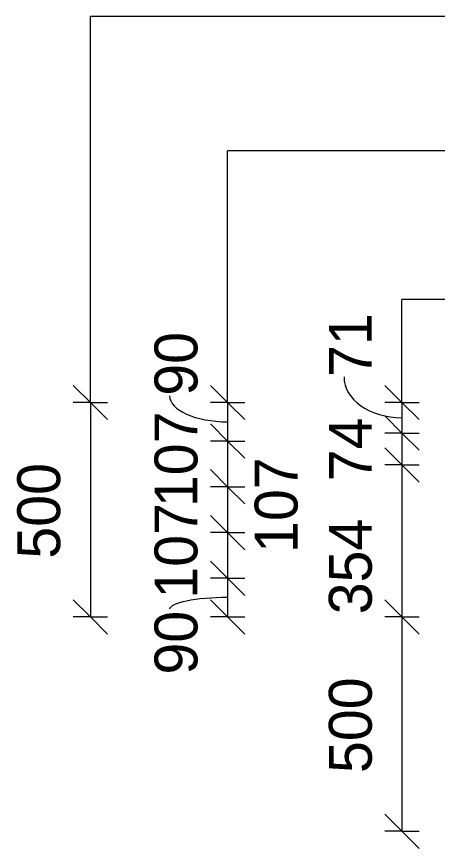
# Model space of a CAD drawing. Header units: millimetres. Extents: x -5792 to 12184, y -1888 to 8188.
# Drawn here: x 4231 to 5212, y 5571 to 7511 of the extents above; entities that cross this region are included whole.
import ezdxf

# ---------------------------------------------------------------- set-up
doc = ezdxf.new("R2010")
doc.units = ezdxf.units.MM
for name, color, linetype, lineweight in [('A-ANNO-DIMS', 211, 'Continuous', 9), ('A-ANNO-DIMS-40', 211, 'Continuous', 9), ('A-DETL-THIN', 151, 'Continuous', 18)]:
    doc.layers.add(name, color=color, linetype=linetype, lineweight=lineweight)
doc.styles.add('Nirmala UI Semilight', font='NirmalaS.ttf', dxfattribs={"height": 100})
doc.dimstyles.new('Arrow_Filled_-_2_5_NI_UI', dxfattribs={"dimscale": 304.8, "dimtxt": 104.736395, "dimasz": 0.262467, "dimexe": 0.131234, "dimexo": 0.0625, "dimgap": 0.131234, "dimtad": 1, "dimdec": 4, "dimzin": 0, "dimdsep": 46, "dimtxsty": 'Nirmala UI Semilight', "dimblk1": 'OBLIQUE', "dimblk2": 'OBLIQUE', "dimsah": 1, "dimcen": 0.09, "dimazin": 0, "dimtfac": 1, "dimtdec": 4, "dimtix": 1, "dimtmove": 0, "dimatfit": 3, "dimfxl": 0.131234, "dimfxlon": 1, "dimtvp": 1, "dimtolj": 1, "dimtzin": 0, "dimarcsym": 2})
doc.dimstyles.new('Arrow_Filled_-_2_5_NI_UI_1', dxfattribs={"dimscale": 304.8, "dimtxt": 104.736395, "dimasz": 0.262467, "dimexe": 0.131234, "dimexo": 0.0625, "dimgap": 0.131234, "dimtad": 1, "dimdec": 4, "dimzin": 0, "dimdsep": 46, "dimtxsty": 'Nirmala UI Semilight', "dimblk1": 'OBLIQUE', "dimblk2": 'OBLIQUE', "dimsah": 1, "dimcen": 0.09, "dimazin": 0, "dimtfac": 1, "dimtdec": 4, "dimtix": 1, "dimtmove": 2, "dimatfit": 3, "dimfxl": 0.131234, "dimfxlon": 1, "dimtvp": 1, "dimtolj": 1, "dimtzin": 0, "dimarcsym": 2})
doc.dimstyles.new('Arrow_Filled_-_2_5_NI_UI_2', dxfattribs={"dimscale": 304.8, "dimtxt": 104.736395, "dimasz": 0.262467, "dimexe": 0.131234, "dimexo": 0.0625, "dimgap": 0.131234, "dimtad": 1, "dimdec": 4, "dimzin": 0, "dimdsep": 46, "dimtxsty": 'Nirmala UI Semilight', "dimblk1": 'OBLIQUE', "dimblk2": 'OBLIQUE', "dimsah": 1, "dimcen": 0.09, "dimazin": 0, "dimtfac": 1, "dimtdec": 4, "dimtix": 1, "dimtmove": 1, "dimatfit": 3, "dimfxl": 0.131234, "dimfxlon": 1, "dimtvp": 1, "dimtolj": 1, "dimtzin": 0, "dimarcsym": 2})

# ---------------------------------------------------------------- blocks, each defined once
blk = doc.blocks.new('DIMBLOCK74-Elevation Top')
at = {"layer": 'A-ANNO-DIMS-40'}
for p, q in [((4402.6, 6611.2), (4362.6, 6651.2)), ((4402.6, 6611.2), (4362.6, 6611.2)), ((4402.6, 6611.2), (4402.6, 6111.2)), ((4402.6, 6611.2), (4442.6, 6571.2)), ((4402.6, 6611.2), (4442.6, 6611.2)), ((4402.6, 6111.2), (4362.6, 6151.2)), ((4402.6, 6111.2), (4362.6, 6111.2)), ((4402.6, 6111.2), (4442.6, 6071.2)), ((4402.6, 6111.2), (4442.6, 6111.2))]:
    blk.add_line(p, q, dxfattribs=at)
at = {"layer": 'A-ANNO-DIMS-40', "color": 0, "insert": (4232.1, 6246.9), "char_height": 100, "width": 274.219, "attachment_point": 1, "rotation": 90, "line_spacing_factor": 1.142579, "style": 'Nirmala UI Semilight'}
blk.add_mtext('500', dxfattribs=at)
blk = doc.blocks.new('_Oblique')
at = {"color": 0, "linetype": 'ByBlock', "lineweight": -2}
blk.add_line((-0.5, -0.5), (0.5, 0.5), dxfattribs=at)
blk = doc.blocks.new('DIMBLOCK80-Elevation Top')
at = {"layer": 'A-ANNO-DIMS-40'}
for p, q in [((4722.6, 6611.2), (4682.6, 6651.2)), ((4722.6, 6611.2), (4682.6, 6611.2)), ((4722.6, 6611.2), (4722.6, 6521.2)), ((4722.6, 6611.2), (4762.6, 6571.2)), ((4722.6, 6611.2), (4762.6, 6611.2)), ((4722.6, 6521.2), (4682.6, 6561.2)), ((4722.6, 6521.2), (4682.6, 6521.2)), ((4722.6, 6521.2), (4762.6, 6481.2)), ((4722.6, 6521.2), (4762.6, 6521.2))]:
    blk.add_line(p, q, dxfattribs=at)
blk.add_ellipse((4722.6, 6627), major_axis=(135.2, 0), ratio=0.450019, start_param=3.141593, end_param=4.712389, dxfattribs=at)
at = {"layer": 'A-ANNO-DIMS-40', "color": 0, "insert": (4552.1, 6627), "char_height": 100, "width": 182.813, "attachment_point": 1, "rotation": 90, "line_spacing_factor": 1.142579, "style": 'Nirmala UI Semilight'}
blk.add_mtext('90', dxfattribs=at)
blk = doc.blocks.new('DIMBLOCK81-Elevation Top')
at = {"layer": 'A-ANNO-DIMS-40'}
for p, q in [((4722.6, 6521.2), (4682.6, 6561.2)), ((4722.6, 6521.2), (4682.6, 6521.2)), ((4722.6, 6521.2), (4722.6, 6414.6)), ((4722.6, 6521.2), (4762.6, 6481.2)), ((4722.6, 6521.2), (4762.6, 6521.2)), ((4722.6, 6414.6), (4682.6, 6454.6)), ((4722.6, 6414.6), (4682.6, 6414.6)), ((4722.6, 6414.6), (4762.6, 6374.6)), ((4722.6, 6414.6), (4762.6, 6414.6))]:
    blk.add_line(p, q, dxfattribs=at)
at = {"layer": 'A-ANNO-DIMS-40', "color": 0, "insert": (4552.1, 6367), "char_height": 100, "width": 242.227, "attachment_point": 1, "rotation": 90, "line_spacing_factor": 1.142579, "style": 'Nirmala UI Semilight'}
blk.add_mtext('107', dxfattribs=at)
blk = doc.blocks.new('DIMBLOCK82-Elevation Top')
at = {"layer": 'A-ANNO-DIMS-40'}
for p, q in [((4722.6, 6414.6), (4682.6, 6454.6)), ((4722.6, 6414.6), (4682.6, 6414.6)), ((4722.6, 6414.6), (4722.6, 6307.8)), ((4722.6, 6414.6), (4762.6, 6374.6)), ((4722.6, 6414.6), (4762.6, 6414.6)), ((4722.6, 6307.8), (4682.6, 6347.8)), ((4722.6, 6307.8), (4682.6, 6307.8)), ((4722.6, 6307.8), (4762.6, 6267.8)), ((4722.6, 6307.8), (4762.6, 6307.8))]:
    blk.add_line(p, q, dxfattribs=at)
at = {"layer": 'A-ANNO-DIMS-40', "color": 0, "insert": (4785.7, 6260.3), "char_height": 100, "width": 242.227, "attachment_point": 1, "rotation": 90, "line_spacing_factor": 1.142579, "style": 'Nirmala UI Semilight'}
blk.add_mtext('107', dxfattribs=at)
blk = doc.blocks.new('DIMBLOCK83-Elevation Top')
at = {"layer": 'A-ANNO-DIMS-40'}
for p, q in [((4722.6, 6307.8), (4682.6, 6347.8)), ((4722.6, 6307.8), (4682.6, 6307.8)), ((4722.6, 6307.8), (4722.6, 6201.2)), ((4722.6, 6307.8), (4762.6, 6267.8)), ((4722.6, 6307.8), (4762.6, 6307.8)), ((4722.6, 6201.2), (4682.6, 6241.2)), ((4722.6, 6201.2), (4682.6, 6201.2)), ((4722.6, 6201.2), (4762.6, 6161.2)), ((4722.6, 6201.2), (4762.6, 6201.2))]:
    blk.add_line(p, q, dxfattribs=at)
at = {"layer": 'A-ANNO-DIMS-40', "color": 0, "insert": (4552.1, 6153.6), "char_height": 100, "width": 242.227, "attachment_point": 1, "rotation": 90, "line_spacing_factor": 1.142579, "style": 'Nirmala UI Semilight'}
blk.add_mtext('107', dxfattribs=at)
blk = doc.blocks.new('DIMBLOCK84-Elevation Top')
at = {"layer": 'A-ANNO-DIMS-40'}
for p, q in [((4722.6, 6201.2), (4682.6, 6241.2)), ((4722.6, 6201.2), (4682.6, 6201.2)), ((4722.6, 6201.2), (4722.6, 6111.2)), ((4722.6, 6201.2), (4762.6, 6161.2)), ((4722.6, 6201.2), (4762.6, 6201.2)), ((4722.6, 6111.2), (4682.6, 6151.2)), ((4722.6, 6111.2), (4682.6, 6111.2)), ((4722.6, 6111.2), (4762.6, 6071.2)), ((4722.6, 6111.2), (4762.6, 6111.2))]:
    blk.add_line(p, q, dxfattribs=at)
blk.add_ellipse((4722.6, 6128.8), major_axis=(135.2, 0), ratio=0.202356, start_param=1.570796, end_param=3.141593, dxfattribs=at)
at = {"layer": 'A-ANNO-DIMS-40', "color": 0, "insert": (4552.1, 5976.5), "char_height": 100, "width": 182.813, "attachment_point": 1, "rotation": 90, "line_spacing_factor": 1.142579, "style": 'Nirmala UI Semilight'}
blk.add_mtext('90', dxfattribs=at)
blk = doc.blocks.new('DIMBLOCK89-Elevation Top')
at = {"layer": 'A-ANNO-DIMS-40'}
for p, q in [((5129.2, 6611.2), (5089.2, 6651.2)), ((5129.2, 6611.2), (5089.2, 6611.2)), ((5129.2, 6611.2), (5129.2, 6539.8)), ((5129.2, 6611.2), (5169.2, 6571.2)), ((5129.2, 6611.2), (5169.2, 6611.2)), ((5129.2, 6539.8), (5089.2, 6579.8)), ((5129.2, 6539.8), (5089.2, 6539.8)), ((5129.2, 6539.8), (5169.2, 6499.8)), ((5129.2, 6539.8), (5169.2, 6539.8))]:
    blk.add_line(p, q, dxfattribs=at)
blk.add_ellipse((5129.2, 6670.7), major_axis=(135.2, 0), ratio=0.703924, start_param=3.141593, end_param=4.712389, dxfattribs=at)
at = {"layer": 'A-ANNO-DIMS-40', "color": 0, "insert": (4958.7, 6670.7), "char_height": 100, "width": 150.82, "attachment_point": 1, "rotation": 90, "line_spacing_factor": 1.142579, "style": 'Nirmala UI Semilight'}
blk.add_mtext('71', dxfattribs=at)
blk = doc.blocks.new('DIMBLOCK90-Elevation Top')
at = {"layer": 'A-ANNO-DIMS-40'}
for p, q in [((5129.2, 6539.8), (5089.2, 6579.8)), ((5129.2, 6539.8), (5089.2, 6539.8)), ((5129.2, 6539.8), (5129.2, 6465.6)), ((5129.2, 6539.8), (5169.2, 6499.8)), ((5129.2, 6539.8), (5169.2, 6539.8)), ((5129.2, 6465.6), (5089.2, 6505.6)), ((5129.2, 6465.6), (5089.2, 6465.6)), ((5129.2, 6465.6), (5169.2, 6425.6)), ((5129.2, 6465.6), (5169.2, 6465.6))]:
    blk.add_line(p, q, dxfattribs=at)
at = {"layer": 'A-ANNO-DIMS-40', "color": 0, "insert": (4958.7, 6427.5), "char_height": 100, "width": 180.527, "attachment_point": 1, "rotation": 90, "line_spacing_factor": 1.142579, "style": 'Nirmala UI Semilight'}
blk.add_mtext('74', dxfattribs=at)
blk = doc.blocks.new('DIMBLOCK91-Elevation Top')
at = {"layer": 'A-ANNO-DIMS-40'}
for p, q in [((5129.2, 6465.6), (5089.2, 6505.6)), ((5129.2, 6465.6), (5089.2, 6465.6)), ((5129.2, 6465.6), (5129.2, 6111.2)), ((5129.2, 6465.6), (5169.2, 6425.6)), ((5129.2, 6465.6), (5169.2, 6465.6)), ((5129.2, 6111.2), (5089.2, 6151.2)), ((5129.2, 6111.2), (5089.2, 6111.2)), ((5129.2, 6111.2), (5169.2, 6071.2)), ((5129.2, 6111.2), (5169.2, 6111.2))]:
    blk.add_line(p, q, dxfattribs=at)
at = {"layer": 'A-ANNO-DIMS-40', "color": 0, "insert": (4958.7, 6117.1), "char_height": 100, "width": 276.504, "attachment_point": 1, "rotation": 90, "line_spacing_factor": 1.142579, "style": 'Nirmala UI Semilight'}
blk.add_mtext('354', dxfattribs=at)
blk = doc.blocks.new('DIMBLOCK92-Elevation Top')
at = {"layer": 'A-ANNO-DIMS-40'}
for p, q in [((5129.2, 6111.2), (5089.2, 6151.2)), ((5129.2, 6111.2), (5089.2, 6111.2)), ((5129.2, 6111.2), (5129.2, 5611.2)), ((5129.2, 6111.2), (5169.2, 6071.2)), ((5129.2, 6111.2), (5169.2, 6111.2)), ((5129.2, 5611.2), (5089.2, 5651.2)), ((5129.2, 5611.2), (5089.2, 5611.2)), ((5129.2, 5611.2), (5169.2, 5571.2)), ((5129.2, 5611.2), (5169.2, 5611.2))]:
    blk.add_line(p, q, dxfattribs=at)
at = {"layer": 'A-ANNO-DIMS-40', "color": 0, "insert": (4958.7, 5746.9), "char_height": 100, "width": 274.219, "attachment_point": 1, "rotation": 90, "line_spacing_factor": 1.142579, "style": 'Nirmala UI Semilight'}
blk.add_mtext('500', dxfattribs=at)

msp = doc.modelspace()

# ---------------------------------------------------------------- linework, layer by layer
at = {"layer": 'A-DETL-THIN'}
for p, q in [((4402.5697, 6611.19617), (4402.5697, 7511.25682)), ((5394.91984, 7511.25682), (4402.5697, 7511.25682)), ((4722.5697, 6611.19617), (4722.5697, 7198.21564)), ((5394.91984, 7198.21564), (4722.5697, 7198.21564)), ((5129.15423, 6611.19617), (5129.15423, 6851.26434)), ((5394.91984, 6851.26434), (5129.15423, 6851.26434))]:
    msp.add_line(p, q, dxfattribs=at)

# ---------------------------------------------------------------- dimensions: what is measured, and where the dimension line sits
at = {"layer": 'A-ANNO-DIMS'}
for base, p1, p2, dimstyle, override, picture, middle in [((4722.5697, 6521.19617), (4762.5697, 6611.19617), (4762.5697, 6521.19617), 'Arrow_Filled_-_2_5_NI_UI_2', {"dimpost": '<>', "dimfxl": 90}, 'DIMBLOCK80-Elevation Top', (4618.76759, 6718.45176)), ((5129.15423, 6539.7823), (5169.15423, 6611.19617), (5169.15423, 6539.7823), 'Arrow_Filled_-_2_5_NI_UI_2', {"dimpost": '<>', "dimfxl": 71.413868}, 'DIMBLOCK89-Elevation Top', (5025.35212, 6746.0805)), ((4722.5697, 6307.79617), (4762.5697, 6414.59617), (4762.5697, 6307.79617), 'Arrow_Filled_-_2_5_NI_UI_1', {"dimpost": '<>', "dimfxl": 106.8}, 'DIMBLOCK82-Elevation Top', (4852.41153, 6381.38173)), ((5129.15423, 6111.19617), (5169.15423, 6465.55818), (5169.15423, 6111.19617), 'Arrow_Filled_-_2_5_NI_UI_1', {"dimpost": '<>', "dimfxl": 354.362007}, 'DIMBLOCK91-Elevation Top', (5025.35212, 6255.36873)), ((4722.5697, 6111.19617), (4762.5697, 6201.19617), (4762.5697, 6111.19617), 'Arrow_Filled_-_2_5_NI_UI_2', {"dimpost": '<>', "dimfxl": 90}, 'DIMBLOCK84-Elevation Top', (4618.76759, 6067.89703))]:
    dim = msp.add_linear_dim(base=base, p1=p1, p2=p2, angle=90, dimstyle=dimstyle, override=override, dxfattribs=at)
    dim.commit()
    dim.dimension.update_dxf_attribs({"geometry": picture, "text_midpoint": middle, "dimtype": 160, "text_rotation": 90})
for base, p1, p2, override, picture, middle in [((4402.5697, 6111.19617), (4442.5697, 6611.19617), (4442.5697, 6111.19617), {"dimpost": '<>', "dimfxl": 500}, 'DIMBLOCK74-Elevation Top', (4310.89606, 6361.19617)), ((4722.5697, 6414.59617), (4762.5697, 6521.19617), (4762.5697, 6414.59617), {"dimpost": '<>', "dimfxl": 106.6}, 'DIMBLOCK81-Elevation Top', (4630.61712, 6467.89617)), ((5129.15423, 6465.55818), (5169.15423, 6539.7823), (5169.15423, 6465.55818), {"dimpost": '<>', "dimfxl": 74.224125}, 'DIMBLOCK90-Elevation Top', (5039.15423, 6502.67024)), ((4722.5697, 6201.19617), (4762.5697, 6307.79617), (4762.5697, 6201.19617), {"dimpost": '<>', "dimfxl": 106.6}, 'DIMBLOCK83-Elevation Top', (4630.61712, 6254.49617)), ((5129.15423, 5611.19617), (5169.15423, 6111.19617), (5169.15423, 5611.19617), {"dimpost": '<>', "dimfxl": 500}, 'DIMBLOCK92-Elevation Top', (5037.48059, 5861.19617))]:
    dim = msp.add_linear_dim(base=base, p1=p1, p2=p2, angle=90, dimstyle='Arrow_Filled_-_2_5_NI_UI', override=override, dxfattribs=at)
    dim.commit()
    dim.dimension.update_dxf_attribs({"geometry": picture, "text_midpoint": middle})

doc.saveas('drawing.dxf')
